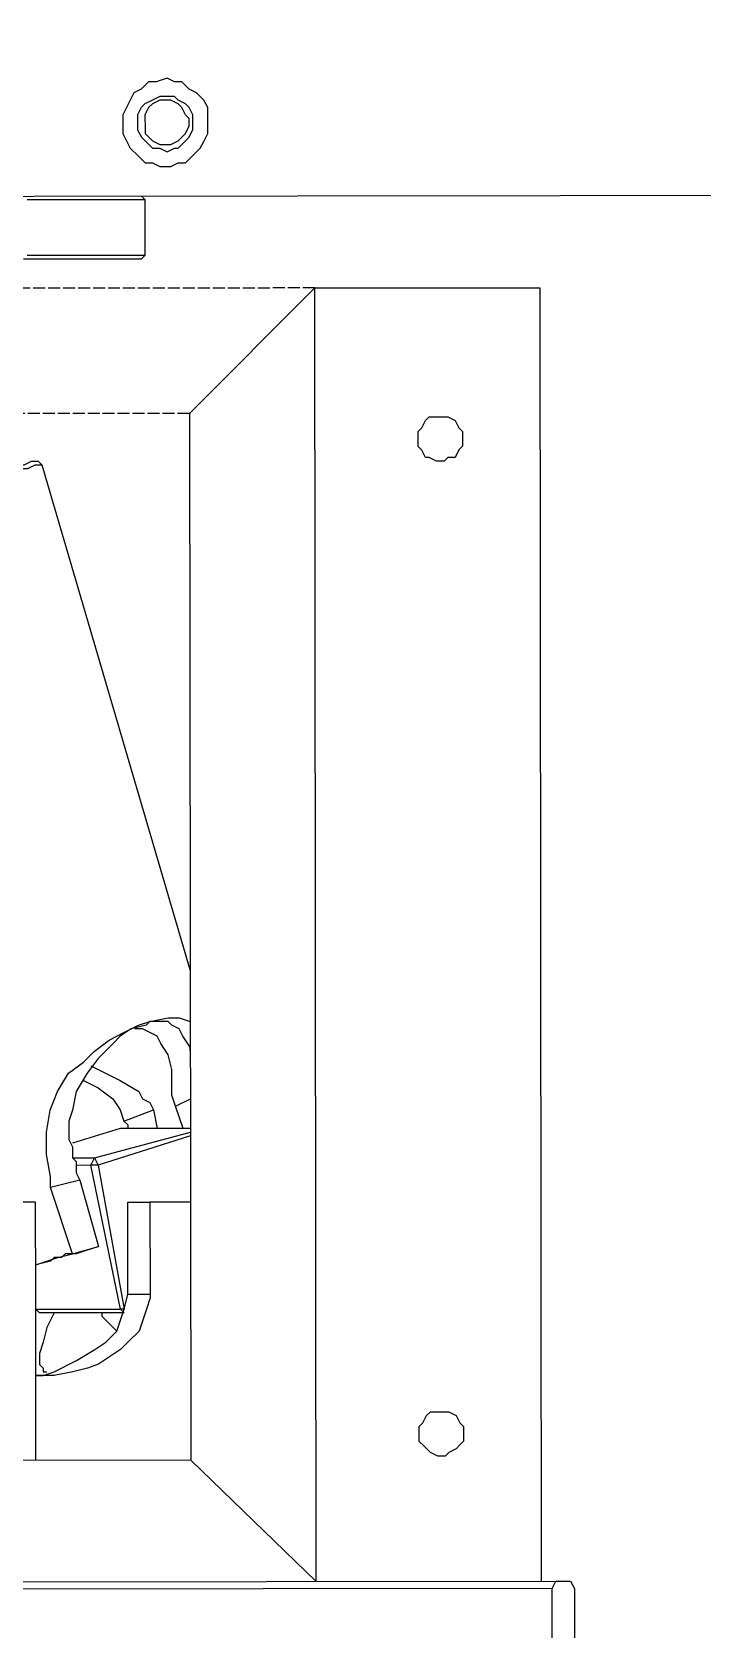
# Model space of a CAD drawing. Header units: feet. Extents: x -99009 to 3252343, y -11094690 to 9035152.
# Drawn here: x 2486681.6 to 2486816.3, y -1980954.1 to -1980633 of the extents above; entities that cross this region are included whole.
import ezdxf

# ---------------------------------------------------------------- set-up
doc = ezdxf.new("R2010")
doc.units = ezdxf.units.FT
doc.linetypes.add('PDF_IMPORT', pattern=[1, 0.8, -0.2])
doc.layers.add('1', color=1, linetype='Continuous')

# ---------------------------------------------------------------- blocks, each defined once
blk = doc.blocks.new('lEVELLING mACHINE')
at = {"color": 200, "lineweight": 25, "transparency": 33554684}
for points in [[(14908.07, 7487.43), (14933.26, 7462.97), (16683.36, 7462.97), (16708.55, 7487.43), (16665.58, 7487.43), (16666.32, 7488.91), (16666.32, 7521.51), (16665.58, 7522.99), (16662.61, 7522.99), (16661.13, 7521.51), (14860.65, 7521.51), (14860.65, 7488.91), (14859.91, 7487.43), (14856.94, 7487.43), (14856.2, 7488.91), (14856.2, 7521.51), (14856.94, 7522.99), (14859.91, 7522.99), (14860.65, 7521.51)], [(14860.65, 7488.91), (16661.13, 7488.91)], [(16662.61, 7487.43), (14859.91, 7487.43)], [(14933.26, 7252.55), (14908.07, 7227.35), (14933.26, 7252.55), (14933.26, 7462.97), (14908.07, 7487.43), (14908.07, 7227.35), (14862.87, 7227.35), (14862.87, 7487.43)], [(14964.38, 7462.97), (14964.38, 7440.75), (14964.38, 7439.26), (14964.38, 7437.04), (14964.38, 7434.82), (14964.38, 7432.6), (14964.38, 7429.63), (14964.38, 7411.11), (14965.12, 7411.11), (14966.6, 7411.11), (14968.08, 7411.11), (14970.31, 7411.11), (14972.53, 7411.11), (14974.75, 7411.11), (14977.71, 7411.11), (14980.68, 7411.11), (14980.68, 7429.63)], [(14933.26, 7411.11), (14935.48, 7411.11), (14938.45, 7411.11), (14941.41, 7411.11), (14941.41, 7429.63), (14941.41, 7430.37), (14942.15, 7432.6), (14942.89, 7434.82), (14943.63, 7437.04), (14945.85, 7439.26), (14947.34, 7440.75), (14949.56, 7442.23), (14951.78, 7443.71), (14954, 7444.45), (14956.97, 7445.19), (14960.67, 7445.93), (14963.64, 7445.93), (14964.38, 7445.93), (14962.9, 7445.93), (14960.67, 7445.19), (14956.23, 7442.97), (14952.52, 7440.75), (14950.3, 7439.26), (14948.08, 7437.04), (14947.34, 7434.82), (14946.6, 7432.6), (14945.85, 7429.63), (14941.41, 7429.63)], [(14960.67, 7433.34), (14962.16, 7436.3), (14962.9, 7439.26), (14963.64, 7441.49), (14963.64, 7443.71), (14962.9, 7444.45), (14962.9, 7445.19), (14962.16, 7445.19)], [(14948.08, 7437.04), (14951.04, 7434.08), (14951.04, 7433.34)], [(14933.26, 7397.77), (14951.78, 7403.7), (14946.6, 7432.6), (14947.34, 7432.6), (14953.26, 7403.7), (14956.23, 7403.7)], [(14964.38, 7432.6), (14964.38, 7432.6)], [(14945.85, 7429.63), (14945.85, 7428.89), (14945.85, 7411.11), (14941.41, 7411.11)], [(14956.97, 7421.48), (14951.78, 7420), (14956.23, 7421.48), (14956.97, 7421.48), (14957.71, 7421.48), (14958.45, 7421.48), (14959.19, 7422.22), (14959.93, 7422.22), (14960.67, 7422.22), (14961.41, 7422.96), (14964.38, 7423.7), (14962.16, 7422.96), (14959.93, 7422.22), (14956.97, 7421.48), (14961.41, 7408.14)], [(14955.49, 7406.66), (14951.78, 7420)], [(14956.97, 7402.22), (14952.52, 7402.22), (14933.26, 7397.03)], [(14933.26, 7396.29), (14947.34, 7396.29), (14956.97, 7399.25)], [(14934.74, 7396.29), (14936.22, 7391.84), (14936.96, 7389.62), (14936.96, 7387.4), (14936.96, 7384.43), (14937.7, 7381.47), (14939.19, 7379.25), (14939.93, 7377.77), (14941.41, 7377.02), (14942.89, 7376.28), (14944.37, 7376.28)], [(14953.26, 7383.69), (14950.3, 7385.18), (14947.34, 7386.66), (14943.63, 7388.88), (14942.89, 7390.36), (14941.41, 7391.1), (14940.67, 7392.58), (14939.93, 7396.29)], [(14946.6, 7394.81), (14945.85, 7395.55), (14945.85, 7396.29)], [(14954.75, 7386.66), (14951.78, 7388.14), (14948.82, 7390.36), (14947.34, 7392.58), (14946.6, 7394.81), (14940.67, 7392.58)], [(14936.22, 7391.84), (14933.26, 7390.36)], [(14933.26, 7380.73), (14933.26, 7379.99), (14934.74, 7377.77), (14935.48, 7376.28), (14936.96, 7375.54), (14937.7, 7374.8), (14939.93, 7374.8), (14941.41, 7374.8), (14937.7, 7374.06), (14935.48, 7374.06), (14933.26, 7374.8)], [(14933.26, 7364.43), (14962.9, 7262.92), (14963.64, 7262.18), (14964.38, 7262.18), (14965.12, 7262.18), (14966.6, 7262.92), (14968.08, 7262.92), (14970.31, 7263.66), (14971.79, 7264.4), (14974.01, 7265.14), (14976.97, 7265.88), (14979.2, 7266.62), (14982.16, 7267.37), (14985.12, 7268.11), (14988.09, 7268.85), (14991.05, 7269.59), (14993.27, 7270.33), (14996.24, 7271.07), (14999.2, 7271.81), (15001.43, 7272.55), (15004.39, 7273.29), (15004.39, 7274.03)], [(14962.9, 7262.92), (14963.64, 7262.92), (14964.38, 7262.92), (14965.86, 7263.66), (14967.34, 7263.66), (14968.82, 7264.4), (14971.05, 7265.14), (14973.27, 7265.88), (14976.23, 7266.62), (14978.46, 7267.37), (14981.42, 7268.11), (14984.38, 7268.85), (14987.35, 7269.59), (14990.31, 7270.33), (14993.27, 7271.07), (14996.24, 7272.55), (14998.46, 7273.29), (15001.43, 7274.03), (15003.65, 7274.78), (15004.39, 7274.78)], [(14966.6, 7221.43), (14962.9, 7221.43), (14959.93, 7221.43), (14956.97, 7221.43), (14954, 7221.43), (14951.78, 7221.43), (14949.56, 7221.43), (14947.34, 7221.43), (14945.85, 7221.43), (14944.37, 7221.43), (14943.63, 7221.43), (14942.89, 7221.43), (14942.15, 7220.69), (14942.15, 7209.57), (14942.89, 7208.83)], [(14965.86, 7220.69), (14962.9, 7220.69), (14959.19, 7220.69), (14956.23, 7220.69), (14953.26, 7220.69), (14951.04, 7220.69), (14948.82, 7220.69), (14946.6, 7220.69), (14945.11, 7220.69), (14944.37, 7220.69), (14942.89, 7220.69), (14942.15, 7220.69)], [(14942.15, 7209.57), (14942.89, 7209.57), (14944.37, 7209.57), (14945.11, 7209.57), (14946.6, 7209.57), (14948.82, 7209.57), (14951.04, 7209.57), (14953.26, 7209.57), (14956.23, 7209.57), (14959.19, 7209.57), (14962.9, 7209.57), (14965.86, 7209.57)], [(15073.3, 7205.87), (15070.33, 7208.83), (14805.82, 7208.83)]]:
    blk.add_lwpolyline(points, dxfattribs=at)
for points in [[(14878.43, 7457.79), (14878.43, 7459.27), (14879.17, 7460.01), (14879.91, 7460.75), (14881.39, 7461.49), (14882.13, 7462.23), (14883.62, 7462.23), (14885.1, 7461.49), (14885.84, 7460.75), (14886.58, 7460.01), (14887.32, 7459.27), (14887.32, 7457.79), (14887.32, 7456.31), (14886.58, 7455.56), (14885.84, 7454.08), (14885.1, 7453.34), (14883.62, 7453.34), (14882.13, 7453.34), (14881.39, 7453.34), (14879.91, 7454.08), (14879.17, 7455.56), (14878.43, 7456.31)], [(14964.38, 7432.6), (14947.34, 7432.6), (14946.6, 7433.34), (14963.64, 7433.34)], [(14961.41, 7408.14), (14961.41, 7405.92), (14962.16, 7401.48), (14962.16, 7397.03), (14961.41, 7392.58), (14959.93, 7388.88), (14957.71, 7385.18), (14954.75, 7382.95), (14952.52, 7380.73), (14949.56, 7378.51), (14946.6, 7377.02), (14943.63, 7375.54), (14941.41, 7374.8), (14942.15, 7375.54), (14945.11, 7376.28), (14947.34, 7377.77), (14948.82, 7379.25), (14951.78, 7382.21), (14954, 7385.18), (14956.23, 7388.88), (14956.97, 7392.58), (14957.71, 7394.81), (14957.71, 7397.77), (14957.71, 7398.51), (14956.97, 7399.99), (14956.97, 7400.74), (14956.97, 7402.22), (14956.23, 7402.96), (14956.23, 7404.44), (14956.23, 7405.18), (14955.49, 7406.66)], [(14953.26, 7403.7), (14952.52, 7402.22), (14951.78, 7403.7)], [(14878.43, 7257.73), (14878.43, 7259.22), (14879.17, 7259.96), (14879.91, 7261.44), (14881.39, 7261.44), (14882.13, 7262.18), (14883.62, 7262.18), (14885.1, 7261.44), (14885.84, 7261.44), (14886.58, 7259.96), (14887.32, 7259.22), (14887.32, 7257.73), (14887.32, 7256.25), (14886.58, 7255.51), (14885.84, 7254.03), (14885.1, 7253.29), (14883.62, 7253.29), (14882.13, 7253.29), (14881.39, 7253.29), (14879.91, 7254.03), (14879.17, 7255.51), (14878.43, 7256.25)], [(14937.7, 7185.12), (14939.93, 7185.86), (14941.41, 7185.86), (14942.89, 7187.34), (14944.37, 7188.09), (14945.11, 7189.57), (14945.85, 7191.05), (14946.6, 7192.53), (14946.6, 7194.75), (14946.6, 7196.24), (14945.85, 7197.72), (14945.11, 7199.2), (14943.63, 7200.68), (14942.15, 7202.16), (14940.67, 7202.16), (14939.19, 7202.9), (14936.96, 7202.9), (14935.48, 7202.16), (14934, 7202.16), (14932.52, 7200.68), (14931.04, 7199.2), (14930.29, 7197.72), (14929.55, 7196.24), (14929.55, 7194.75), (14929.55, 7192.53), (14929.55, 7191.05), (14930.29, 7189.57), (14931.78, 7188.09), (14933.26, 7187.34), (14934.74, 7185.86), (14936.22, 7185.86)], [(14937.7, 7188.83), (14939.19, 7188.83), (14940.67, 7189.57), (14942.15, 7190.31), (14942.89, 7191.05), (14943.63, 7192.53), (14943.63, 7194.01), (14943.63, 7195.49), (14942.89, 7196.98), (14942.15, 7197.72), (14940.67, 7199.2), (14939.19, 7199.2), (14937.7, 7199.94), (14936.22, 7199.2), (14935.48, 7199.2), (14934, 7197.72), (14933.26, 7196.98), (14932.52, 7195.49), (14932.52, 7194.01), (14932.52, 7192.53), (14933.26, 7191.05), (14934, 7190.31), (14935.48, 7189.57), (14936.22, 7188.83)], [(14937.7, 7198.46), (14936.96, 7198.46), (14935.48, 7197.72), (14934.74, 7196.98), (14934, 7196.24), (14933.26, 7194.75), (14933.26, 7193.27), (14934, 7192.53), (14934.74, 7191.05), (14935.48, 7190.31), (14936.96, 7189.57), (14937.7, 7189.57), (14939.19, 7189.57), (14940.67, 7190.31), (14941.41, 7191.05), (14942.15, 7192.53), (14942.15, 7193.27), (14942.15, 7194.75), (14942.15, 7196.24), (14941.41, 7196.98), (14940.67, 7197.72), (14939.19, 7198.46)]]:
    blk.add_lwpolyline(points, close=True, dxfattribs=at)
at = {"color": 200, "linetype": 'PDF_IMPORT', "lineweight": 25, "ltscale": 3.011111, "transparency": 33554684}
for points in [[(14933.26, 7252.55), (16683.36, 7252.55)], [(14908.07, 7227.35), (16708.55, 7227.35)]]:
    blk.add_lwpolyline(points, dxfattribs=at)
blk = doc.blocks.new('A$Cac12730c')
blk.add_blockref('lEVELLING mACHINE', (-11218.13, -5688.95))

msp = doc.modelspace()

# ---------------------------------------------------------------- linework, layer by layer
at = {"layer": '1'}
msp.add_arc((2520410.24778, -1978395.99612), 100000, 84.1346387202, 194.3871675539, dxfattribs=at)

# ---------------------------------------------------------------- block references
at = {"transparency": 33554684, "rotation": 180.0650517140762}
msp.add_blockref('A$Cac12730c', (2490426.6334, -1979141.86212), dxfattribs=at)

doc.saveas('drawing.dxf')
